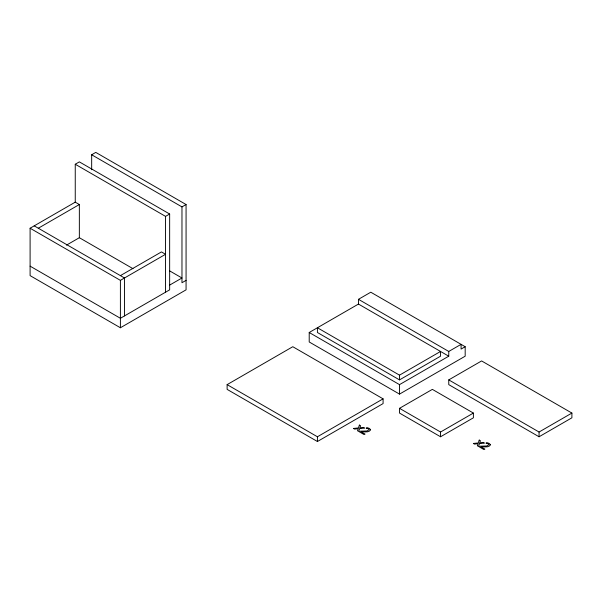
<?xml version="1.0" encoding="UTF-8"?>
<svg xmlns="http://www.w3.org/2000/svg" width="602" height="602" viewBox="0 0 602 602"><rect width="100%" height="100%" fill="white"/><g stroke="black" fill="none" stroke-linecap="round" stroke-linejoin="round"><path stroke-width="0.9" d="M75.25 202.626L75.25 164.248L79.351 161.878L169.651 214.011L169.651 289.84L120.4 318.277L30.1 266.144M91.67 169.741L91.67 154.767L95.771 152.396L186.071 204.529L186.071 289.84L120.4 327.759L30.1 275.626L30.1 228.226L75.25 202.159L79.351 204.529L79.351 237.82M38.31 228.226L79.351 204.529M66.476 245.142L79.351 237.707L132.997 268.68M75.25 164.248L165.55 216.381L169.651 214.011M91.67 154.767L181.97 206.9L186.071 204.529M120.4 275.626L161.449 251.922L165.55 254.292L120.4 280.359L30.1 228.226M169.651 285.1L181.97 277.996L169.764 270.945M186.071 280.359L181.97 282.729L181.97 206.9M358.461 299.322L370.779 292.211L465.18 346.714L465.18 356.196L399.51 394.107L309.21 341.974L309.21 332.5L358.461 304.063L448.761 356.196L448.761 351.455L358.461 299.322L358.461 304.063M227.12 384.633L292.79 346.714L383.09 398.848L383.09 403.588L317.42 441.507L227.12 389.374L227.12 384.633L317.42 436.766L383.09 398.848M399.51 375.151L440.551 351.455L440.551 356.196L399.51 379.892L317.42 332.5L317.42 327.759L399.51 375.151L399.51 379.892M448.761 351.455L461.079 344.344L461.079 349.085L465.18 346.714M309.21 332.5L399.51 384.633L448.761 356.196M399.51 408.329L432.349 389.374L473.39 413.07L473.39 417.811L440.551 436.766L399.51 413.07L399.51 408.329L440.551 432.025L473.39 413.07M448.761 379.892L481.6 360.937L571.9 413.07L571.9 417.811L539.061 436.766L448.761 384.633L448.761 379.892L539.061 432.025L571.9 413.07M34.201 225.855L124.501 277.996L124.501 315.907M539.061 432.025L539.061 436.766M440.551 432.025L440.551 436.766M399.51 384.633L399.51 394.107M317.42 436.766L317.42 441.507M165.55 216.381L165.55 292.211M120.4 280.359L120.4 327.759M370.606 429.783C369.049 433.004 364.067 431.499 361.215 431.86L365.053 434.08L364.157 434.591L359.341 431.815L360.44 431.182L366.987 430.979L369.131 429.67C369.018 428.022 364.187 428.835 367.002 427.578L369.477 428.466L370.606 429.783M490.449 444.795C488.892 448.016 483.91 446.503 481.058 446.872L484.896 449.084L484 449.604L479.184 446.819L480.276 446.187L486.83 445.984L488.967 444.682C488.832 443.027 483.948 443.802 486.845 442.59L489.313 443.471L490.449 444.795M359.386 425.08L358.446 427.939L353.509 428.443L354.623 429.091L358.295 428.654L357.505 430.754L358.717 431.453L359.665 428.571L364.571 428.075L363.45 427.428L359.815 427.856L360.59 425.772L359.386 425.08M479.222 440.085L478.289 442.952L473.353 443.456L474.466 444.095L478.138 443.666L477.348 445.766L478.56 446.466L479.508 443.576L484.414 443.08L483.293 442.432L479.659 442.861L480.434 440.784L479.222 440.085"/></g></svg>
